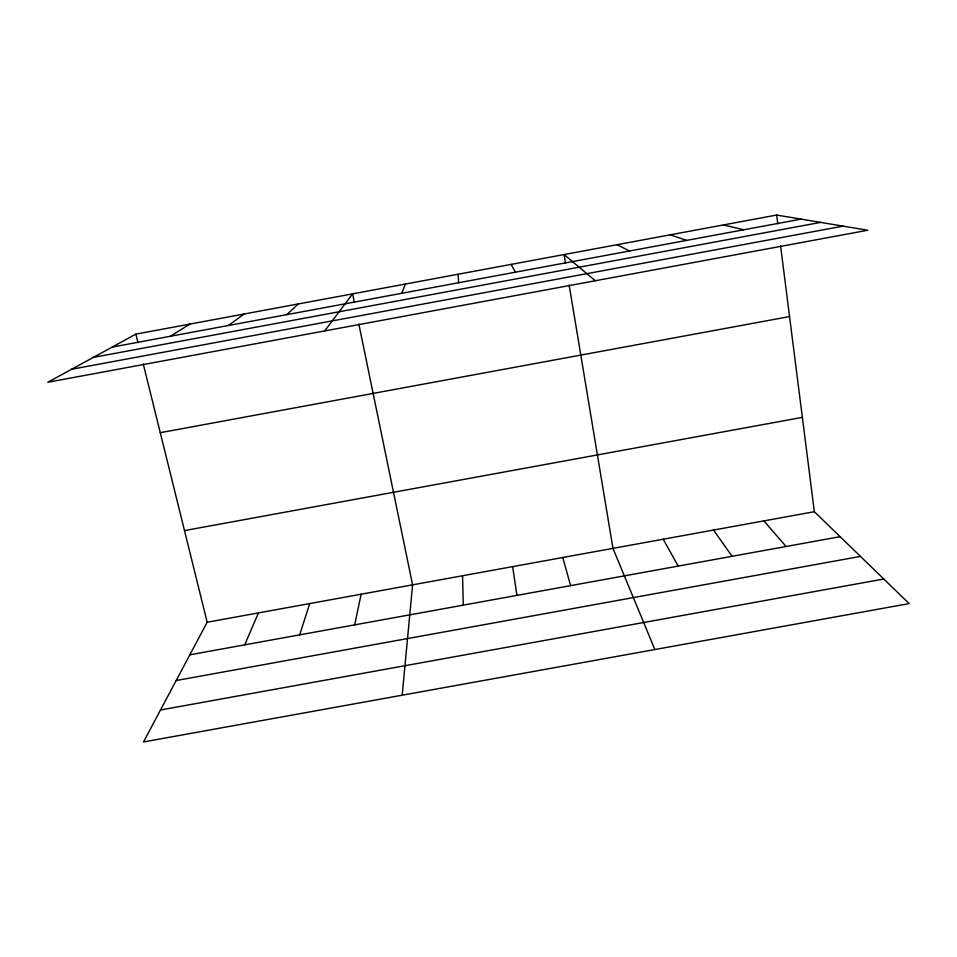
<?xml version="1.0" encoding="UTF-8"?>
<svg xmlns="http://www.w3.org/2000/svg" width="957" height="957" viewBox="0 0 957 957"><rect width="100%" height="100%" fill="white"/><g stroke="black" fill="none" stroke-linecap="round" stroke-linejoin="round"><path stroke-width="1.44" d="M402.191 695.201L412.587 584.847L358.815 323.992M354.664 624.873L361.136 594.213M299.649 634.862L309.745 603.568M401.82 293.285L405.361 284.05M244.717 644.851L258.426 612.911M143.263 363.959L207.167 622.241L143.502 741.95L909.15 603.592L814.347 511.708L780.565 245.782M324.722 330.919L352.595 293.847L354.377 302.46M286.741 314.662L298.309 303.943M228.472 325.488L244.095 314.016M170.286 336.29L189.953 324.076M135.882 334.125L47.85 382.262L867.712 230.242L776.653 215.05L135.882 334.125L137.987 342.642M112.184 347.08L801.129 219.129M93.343 357.38L820.616 222.383M71.608 369.258L843.093 226.127M160.274 432.696L789.561 316.576M184.498 530.597L802.361 417.372M207.167 622.241L814.347 511.708M189.845 654.815L840.102 536.674M176.172 680.535L860.463 556.4M160.513 709.986L883.801 579.021M723.408 224.943L743.84 229.776M670.223 234.824L686.636 240.398M617.109 244.693L629.515 251.009M595.302 280.748L564.068 254.55L565.515 263.247M763.901 520.895L786.056 546.495M713.527 530.058L732.081 556.304M511.098 264.395L515.5 272.183M663.213 539.222L678.178 566.089M654.875 649.54L612.958 548.373L569.14 284.995M562.776 557.512L570.599 585.636M512.653 566.628L516.912 595.398M776.653 215.05L777.778 223.83M458.2 274.228L458.618 282.746M462.578 575.743L463.296 605.135"/></g></svg>
